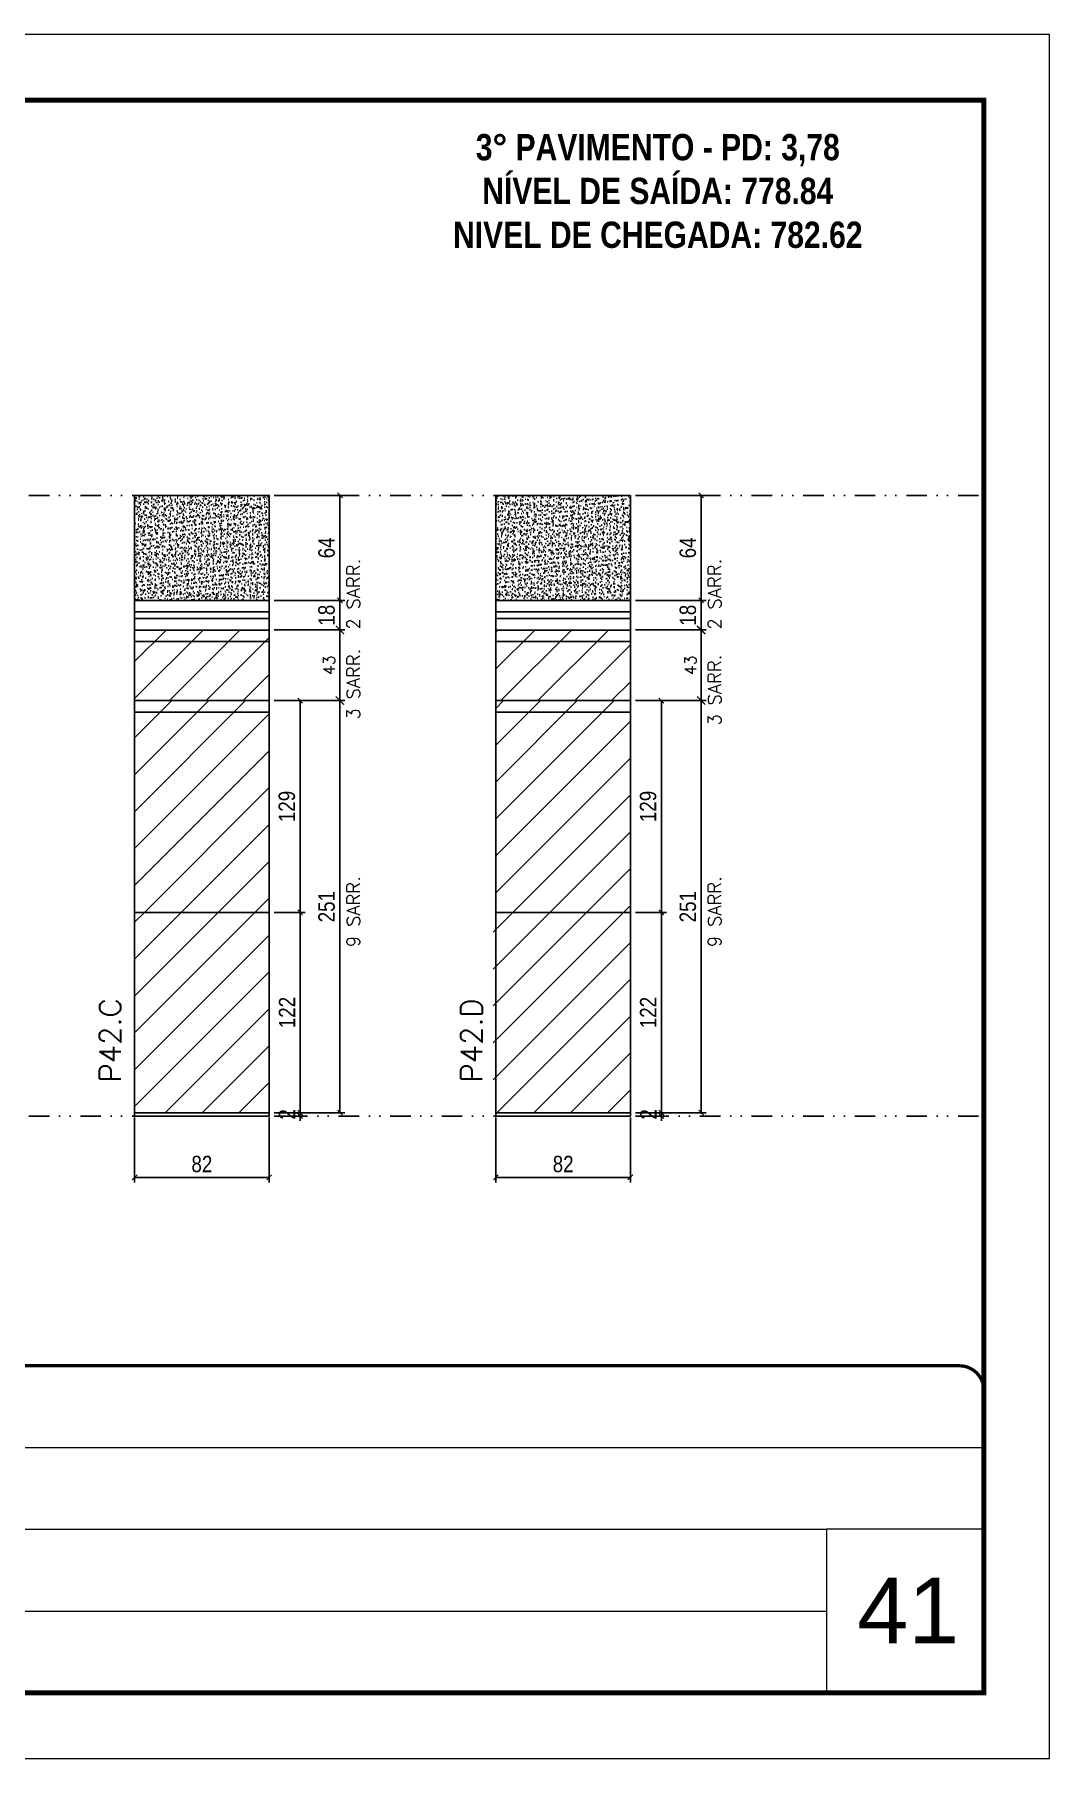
# Model space of a CAD drawing. Extents: x 2949 to 9203, y -16089 to 12527.
# Drawn here: x 3816 to 4434, y -9 to 1041 of the extents above; entities that cross this region are included whole.
import ezdxf

# ---------------------------------------------------------------- set-up
doc = ezdxf.new("R2010")
doc.units = 0
for name, pattern in [('CONTINUO', [0]), ('DASHED', [0.75, 0.5, -0.25]), ('DIVIDE2', [0.625, 0.25, -0.125, 0, -0.125, 0, -0.125])]:
    doc.linetypes.add(name, pattern=pattern)
for name, color, linetype, lineweight in [('CARIMBO', 255, 'Continuous', 9), ('Folhas', 255, 'Continuous', 9), ('Hachura', 251, 'Continuous', 9), ('SARRAFO DE PRESSAO', 251, 'DASHED', 9), ('Texto Seção', 7, 'Continuous', 15)]:
    doc.layers.add(name, color=color, linetype=linetype, lineweight=lineweight)
for name, color, linetype in [('COTA', 241, 'Continuous'), ('NOMENCLATURA', 7, 'Continuous'), ('Nível', 160, 'Continuous'), ('Painéis', 200, 'Continuous'), ('SARR_2.2x7', 40, 'Continuous')]:
    doc.layers.add(name, color=color, linetype=linetype)
doc.styles.add('ARIAL', font='arial.ttf')
doc.styles.add('COTA TECNICA', font='techl___.ttf', dxfattribs={"height": 10})
doc.styles.add('COTA TECNICA-50', font='techl___.ttf', dxfattribs={"height": 10})
doc.styles.add('REGUA-120', font='ROMANS.shx', dxfattribs={"height": 15})
doc.styles.add('ROMANC', font='techb___.ttf', dxfattribs={"height": 2.5})
doc.styles.add('ROMANS', font='romans.shx')
doc.dimstyles.new('COTA PAINEL-50', dxfattribs={"dimtxt": 10, "dimasz": 3, "dimexe": 3, "dimexo": 3, "dimgap": 3, "dimtad": 1, "dimdec": 1, "dimzin": 12, "dimdsep": 46, "dimtxsty": 'COTA TECNICA-50', "dimblk1": 'OBLIQUE', "dimblk2": 'OBLIQUE', "dimsah": 1, "dimcen": 0.9, "dimclrd": 4, "dimclre": 4, "dimclrt": 240, "dimadec": 1, "dimazin": 3, "dimtfac": 1, "dimtdec": 1, "dimtmove": 0, "dimatfit": 3, "dimfxl": 1, "dimtolj": 1, "dimtzin": 12, "dimarcsym": 0})
doc.dimstyles.new('Cota Paínel', dxfattribs={"dimtxt": 7, "dimasz": 5, "dimexe": 3, "dimexo": 3, "dimgap": 3, "dimtad": 1, "dimdec": 1, "dimzin": 12, "dimdsep": 46, "dimtxsty": 'ROMANS', "dimblk": 'ARCHTICK', "dimcen": 0, "dimclrd": 4, "dimclre": 4, "dimclrt": 1, "dimadec": 1, "dimazin": 3, "dimtfac": 1, "dimtdec": 1, "dimtmove": 0, "dimatfit": 3, "dimldrblk": 'OBLIQUE', "dimfxl": 1, "dimtolj": 1, "dimtzin": 12, "dimarcsym": 0})
doc.dimstyles.new('PAINEL', dxfattribs={"dimtxt": 10, "dimasz": 3, "dimexe": 3, "dimexo": 3, "dimgap": 3, "dimtad": 1, "dimdec": 1, "dimzin": 12, "dimdsep": 46, "dimtxsty": 'COTA TECNICA', "dimblk1": 'OBLIQUE', "dimblk2": 'OBLIQUE', "dimsah": 1, "dimcen": 0.9, "dimclrd": 4, "dimclre": 4, "dimclrt": 240, "dimadec": 1, "dimazin": 3, "dimtfac": 1, "dimtdec": 1, "dimtmove": 0, "dimatfit": 3, "dimfxl": 1, "dimtolj": 1, "dimtzin": 12, "dimarcsym": 0})
pattern_1 = [(45, (-129347.96, -30753.496), (-11.2253202, 11.2253202), [])]
pattern_2 = [(50, (-2272.1676, 3456.484), (5.46554, -0.4781726), [0.5715, -6.2865]), (355, (-2272.1676, 3456.484), (-1.0573026, 5.7317054), [0.4572, -5.0292175]), (100.451445, (-2271.712, 3456.4443), (4.4082374, 5.2535326), [0.4857003, -5.3427073]), (46.1842, (-2272.1676, 3458.008), (8.132371, -1.26127), [0.85725, -9.42975]), (96.63556, (-2271.49, 3457.903), (7.122124, 7.422784), [0.728551, -8.014068]), (351.18415, (-2272.1676, 3458.008), (7.122124, 7.422784), [0.685799, -7.543792]), (21, (-2271.4056, 3457.627), (4.5484317, -3.067956), [0.5715, -6.2865]), (326, (-2271.4056, 3457.627), (1.854061, 5.525639), [0.4572, -5.0292]), (71.451445, (-2271.0265, 3457.3715), (6.4024926, 2.457683), [0.4857003, -5.342698]), (37.5, (-2272.1676, 3456.4842), (0.0926581, 2.53665117), [0, -4.96824, 0, -5.1054, 0, -5.04825]), (7.5, (-2272.1676, 3456.4842), (2.0045899, 3.0054172), [0, -2.91084, 0, -4.85394, 0, -1.92405]), (327.5, (-2273.8668, 3456.4842), (4.06771786, -0.1718623), [0, -1.905, 0, -5.9436, 0, -7.8867]), (317.5, (-2274.6288, 3456.4842), (4.4438754, 0.7627947), [0, -2.4765, 0, -3.94716, 0, -5.6007])]
pattern_3 = [(45, (-1598.5, 3445.725), (-11.22532, 11.22532), [])]

# ---------------------------------------------------------------- blocks, each defined once
blk = doc.blocks.new('9999999999')
at = {"color": 30, "linetype": 'CONTINUO'}
for p, q in [((98564.6, 34379.6), (99584, 34379.6)), ((98564.6, 34329.8), (99488, 34329.8)), ((99584, 34329.8), (99488, 34329.8)), ((99488, 34329.8), (99488, 34230.2)), ((98564.6, 34280), (99488, 34280))]:
    blk.add_line(p, q, dxfattribs=at)
at = {"color": 30, "linetype": 'CONTINUO', "const_width": 2}
blk.add_lwpolyline([(99584, 34230.2), (99584, 34414.4, 0.414214), (99569, 34429.4), (98229, 34429.4, 0.414214), (98214, 34414.4), (98214, 34245.2, 0.414214), (98229, 34230.2), (99584, 34230.2)], format="xyb", dxfattribs=at)
at = {"layer": 'Folhas'}
blk.add_lwpolyline([(98139, 34190.2), (99624, 34190.2), (99624, 35240.2), (98139, 35240.2)], close=True, dxfattribs=at)
at = {"layer": 'Folhas', "color": 30, "const_width": 3}
blk.add_lwpolyline([(98214, 34230.2), (99584, 34230.2), (99584, 35200.2), (98214, 35200.2)], close=True, dxfattribs=at)
blk = doc.blocks.new('_Oblique')
at = {"color": 0, "linetype": 'ByBlock', "lineweight": -2}
blk.add_line((-0.5, -0.5), (0.5, 0.5), dxfattribs=at)
blk = doc.blocks.new('*D1346')
at = {"layer": 'COTA', "color": 4, "lineweight": -2, "transparency": 16777216}
for p, q in [((3876.6, 381.3), (3876.6, 341.9)), ((3958.6, 381.3), (3958.6, 341.9)), ((3876.6, 344.9), (3958.6, 344.9))]:
    blk.add_line(p, q, dxfattribs=at)
at = {"layer": 'Defpoints', "color": 0, "transparency": 16777216}
for p in [(3876.6, 384.3), (3958.6, 384.3), (3958.6, 344.9)]:
    blk.add_point(p, dxfattribs=at)
at = {"layer": 'COTA', "color": 4, "lineweight": -2, "transparency": 16777216, "xscale": 3, "yscale": 3, "zscale": 3, "rotation": 180}
blk.add_blockref('_Oblique', (3876.6, 344.9), dxfattribs=at)
at = {"layer": 'COTA', "color": 4, "lineweight": -2, "transparency": 16777216, "xscale": 3, "yscale": 3, "zscale": 3}
blk.add_blockref('_Oblique', (3958.6, 344.9), dxfattribs=at)
at = {"layer": 'COTA', "color": 240, "transparency": 16777216, "insert": (3917.6, 353), "char_height": 10, "attachment_point": 5, "style": 'COTA TECNICA'}
blk.add_mtext('\\A1;82', dxfattribs=at)
blk = doc.blocks.new('*D1347')
at = {"layer": 'COTA', "color": 4, "lineweight": -2, "transparency": 16777216}
for p, q in [((3961.6, 384.3), (3980.5, 384.3)), ((3961.6, 382.3), (3980.5, 382.3)), ((3977.5, 384.3), (3977.5, 387.3)), ((3977.5, 382.3), (3977.5, 384.3)), ((3977.5, 382.3), (3977.5, 379.3))]:
    blk.add_line(p, q, dxfattribs=at)
at = {"layer": 'Defpoints', "color": 0, "transparency": 16777216}
for p in [(3958.6, 384.3), (3958.6, 382.3), (3977.5, 384.3)]:
    blk.add_point(p, dxfattribs=at)
at = {"layer": 'COTA', "color": 4, "lineweight": -2, "transparency": 16777216, "xscale": 3, "yscale": 3, "zscale": 3}
for p, rotation in [((3977.5, 384.3), 270), ((3977.5, 382.3), 90)]:
    blk.add_blockref('_Oblique', p, dxfattribs=dict(at, rotation=rotation))
at = {"layer": 'COTA', "color": 240, "transparency": 16777216, "insert": (3969.5, 383.3), "char_height": 10, "attachment_point": 5, "rotation": 90, "style": 'COTA TECNICA-50'}
blk.add_mtext('\\A1;2', dxfattribs=at)
blk = doc.blocks.new('*D1354')
at = {"layer": 'COTA', "color": 4, "linetype": 'ByBlock', "lineweight": -2, "transparency": 16777216}
for p, q in [((3961.6, 760.3), (4004.7, 760.3)), ((4001.7, 760.3), (4001.7, 696.3)), ((3961.6, 696.3), (4004.7, 696.3))]:
    blk.add_line(p, q, dxfattribs=at)
at = {"layer": 'Defpoints', "color": 0, "linetype": 'ByBlock', "transparency": 16777216}
for p in [(3958.6, 760.3), (3958.6, 696.3), (4001.7, 696.3)]:
    blk.add_point(p, dxfattribs=at)
at = {"layer": 'COTA', "color": 4, "linetype": 'ByBlock', "lineweight": -2, "transparency": 16777216, "xscale": 3, "yscale": 3, "zscale": 3}
for p, rotation in [((4001.7, 760.3), 90), ((4001.7, 696.3), 270)]:
    blk.add_blockref('_Oblique', p, dxfattribs=dict(at, rotation=rotation))
at = {"layer": 'COTA', "color": 240, "linetype": 'ByBlock', "transparency": 16777216, "insert": (3993.6, 728.3), "char_height": 10, "attachment_point": 5, "rotation": 90, "style": 'COTA TECNICA'}
blk.add_mtext('\\A1;64', dxfattribs=at)
blk = doc.blocks.new('*D1355')
at = {"layer": 'COTA', "color": 4, "linetype": 'ByBlock', "lineweight": -2, "transparency": 16777216}
for p, q in [((3961.6, 635.3), (4004.7, 635.3)), ((4001.7, 384.3), (4001.7, 635.3)), ((3961.6, 384.3), (4004.7, 384.3))]:
    blk.add_line(p, q, dxfattribs=at)
at = {"layer": 'Defpoints', "color": 0, "linetype": 'ByBlock', "transparency": 16777216}
for p in [(3958.6, 635.3), (4001.7, 635.3), (3958.6, 384.3)]:
    blk.add_point(p, dxfattribs=at)
at = {"layer": 'COTA', "color": 4, "linetype": 'ByBlock', "lineweight": -2, "transparency": 16777216, "xscale": 3, "yscale": 3, "zscale": 3}
for p, rotation in [((4001.7, 635.3), 90), ((4001.7, 384.3), 270)]:
    blk.add_blockref('_Oblique', p, dxfattribs=dict(at, rotation=rotation))
at = {"layer": 'COTA', "color": 240, "linetype": 'ByBlock', "transparency": 16777216, "insert": (3993.6, 509.8), "char_height": 10, "attachment_point": 5, "rotation": 90, "style": 'COTA TECNICA'}
blk.add_mtext('\\A1;251', dxfattribs=at)
blk = doc.blocks.new('*D1348')
at = {"layer": 'COTA', "color": 4, "lineweight": -2, "transparency": 16777216}
for p, q in [((4096.7, 381.3), (4096.7, 341.9)), ((4178.7, 381.3), (4178.7, 341.9)), ((4096.7, 344.9), (4178.7, 344.9))]:
    blk.add_line(p, q, dxfattribs=at)
at = {"layer": 'Defpoints', "color": 0, "transparency": 16777216}
for p in [(4096.7, 384.3), (4178.7, 384.3), (4178.7, 344.9)]:
    blk.add_point(p, dxfattribs=at)
at = {"layer": 'COTA', "color": 4, "lineweight": -2, "transparency": 16777216, "xscale": 3, "yscale": 3, "zscale": 3, "rotation": 180}
blk.add_blockref('_Oblique', (4096.7, 344.9), dxfattribs=at)
at = {"layer": 'COTA', "color": 4, "lineweight": -2, "transparency": 16777216, "xscale": 3, "yscale": 3, "zscale": 3}
blk.add_blockref('_Oblique', (4178.7, 344.9), dxfattribs=at)
at = {"layer": 'COTA', "color": 240, "transparency": 16777216, "insert": (4137.7, 353), "char_height": 10, "attachment_point": 5, "style": 'COTA TECNICA'}
blk.add_mtext('\\A1;82', dxfattribs=at)
blk = doc.blocks.new('*D1349')
at = {"layer": 'COTA', "color": 4, "lineweight": -2, "transparency": 16777216}
for p, q in [((4181.7, 384.3), (4200.6, 384.3)), ((4181.7, 382.3), (4200.6, 382.3)), ((4197.6, 384.3), (4197.6, 387.3)), ((4197.6, 382.3), (4197.6, 384.3)), ((4197.6, 382.3), (4197.6, 379.3))]:
    blk.add_line(p, q, dxfattribs=at)
at = {"layer": 'Defpoints', "color": 0, "transparency": 16777216}
for p in [(4178.7, 384.3), (4178.7, 382.3), (4197.6, 384.3)]:
    blk.add_point(p, dxfattribs=at)
at = {"layer": 'COTA', "color": 4, "lineweight": -2, "transparency": 16777216, "xscale": 3, "yscale": 3, "zscale": 3}
for p, rotation in [((4197.6, 384.3), 270), ((4197.6, 382.3), 90)]:
    blk.add_blockref('_Oblique', p, dxfattribs=dict(at, rotation=rotation))
at = {"layer": 'COTA', "color": 240, "transparency": 16777216, "insert": (4189.6, 383.3), "char_height": 10, "attachment_point": 5, "rotation": 90, "style": 'COTA TECNICA-50'}
blk.add_mtext('\\A1;2', dxfattribs=at)
blk = doc.blocks.new('*D1356')
at = {"layer": 'COTA', "color": 4, "linetype": 'ByBlock', "lineweight": -2, "transparency": 16777216}
for p, q in [((4181.7, 760.3), (4224.8, 760.3)), ((4221.8, 760.3), (4221.8, 696.3)), ((4181.7, 696.3), (4224.8, 696.3))]:
    blk.add_line(p, q, dxfattribs=at)
at = {"layer": 'Defpoints', "color": 0, "linetype": 'ByBlock', "transparency": 16777216}
for p in [(4178.7, 760.3), (4178.7, 696.3), (4221.8, 696.3)]:
    blk.add_point(p, dxfattribs=at)
at = {"layer": 'COTA', "color": 4, "linetype": 'ByBlock', "lineweight": -2, "transparency": 16777216, "xscale": 3, "yscale": 3, "zscale": 3}
for p, rotation in [((4221.8, 760.3), 90), ((4221.8, 696.3), 270)]:
    blk.add_blockref('_Oblique', p, dxfattribs=dict(at, rotation=rotation))
at = {"layer": 'COTA', "color": 240, "linetype": 'ByBlock', "transparency": 16777216, "insert": (4213.7, 728.3), "char_height": 10, "attachment_point": 5, "rotation": 90, "style": 'COTA TECNICA'}
blk.add_mtext('\\A1;64', dxfattribs=at)
blk = doc.blocks.new('*D1357')
at = {"layer": 'COTA', "color": 4, "linetype": 'ByBlock', "lineweight": -2, "transparency": 16777216}
for p, q in [((4181.7, 635.3), (4224.8, 635.3)), ((4221.8, 384.3), (4221.8, 635.3)), ((4181.7, 384.3), (4224.8, 384.3))]:
    blk.add_line(p, q, dxfattribs=at)
at = {"layer": 'Defpoints', "color": 0, "linetype": 'ByBlock', "transparency": 16777216}
for p in [(4178.7, 635.3), (4221.8, 635.3), (4178.7, 384.3)]:
    blk.add_point(p, dxfattribs=at)
at = {"layer": 'COTA', "color": 4, "linetype": 'ByBlock', "lineweight": -2, "transparency": 16777216, "xscale": 3, "yscale": 3, "zscale": 3}
for p, rotation in [((4221.8, 635.3), 90), ((4221.8, 384.3), 270)]:
    blk.add_blockref('_Oblique', p, dxfattribs=dict(at, rotation=rotation))
at = {"layer": 'COTA', "color": 240, "linetype": 'ByBlock', "transparency": 16777216, "insert": (4213.7, 509.8), "char_height": 10, "attachment_point": 5, "rotation": 90, "style": 'COTA TECNICA'}
blk.add_mtext('\\A1;251', dxfattribs=at)
blk = doc.blocks.new('*D1359')
at = {"layer": 'COTA', "color": 4, "linetype": 'ByBlock', "lineweight": -2, "transparency": 16777216}
for p, q in [((3961.6, 506.3), (3980.5, 506.3)), ((3977.5, 384.3), (3977.5, 506.3)), ((3961.6, 384.3), (3980.5, 384.3))]:
    blk.add_line(p, q, dxfattribs=at)
at = {"layer": 'Defpoints', "color": 0, "linetype": 'ByBlock', "transparency": 16777216}
for p in [(3958.6, 506.3), (3977.5, 506.3), (3958.6, 384.3)]:
    blk.add_point(p, dxfattribs=at)
at = {"layer": 'COTA', "color": 4, "linetype": 'ByBlock', "lineweight": -2, "transparency": 16777216, "xscale": 3, "yscale": 3, "zscale": 3}
for p, rotation in [((3977.5, 506.3), 90), ((3977.5, 384.3), 270)]:
    blk.add_blockref('_Oblique', p, dxfattribs=dict(at, rotation=rotation))
at = {"layer": 'COTA', "color": 240, "linetype": 'ByBlock', "transparency": 16777216, "insert": (3969.5, 445.3), "char_height": 10, "attachment_point": 5, "rotation": 90, "style": 'COTA TECNICA'}
blk.add_mtext('\\A1;122', dxfattribs=at)
blk = doc.blocks.new('*D1360')
at = {"layer": 'COTA', "color": 4, "linetype": 'ByBlock', "lineweight": -2, "transparency": 16777216}
for p, q in [((3961.6, 635.3), (3980.5, 635.3)), ((3977.5, 506.3), (3977.5, 635.3)), ((3961.6, 506.3), (3980.5, 506.3))]:
    blk.add_line(p, q, dxfattribs=at)
at = {"layer": 'Defpoints', "color": 0, "linetype": 'ByBlock', "transparency": 16777216}
for p in [(3958.6, 635.3), (3977.5, 635.3), (3958.6, 506.3)]:
    blk.add_point(p, dxfattribs=at)
at = {"layer": 'COTA', "color": 4, "linetype": 'ByBlock', "lineweight": -2, "transparency": 16777216, "xscale": 3, "yscale": 3, "zscale": 3}
for p, rotation in [((3977.5, 635.3), 90), ((3977.5, 506.3), 270)]:
    blk.add_blockref('_Oblique', p, dxfattribs=dict(at, rotation=rotation))
at = {"layer": 'COTA', "color": 240, "linetype": 'ByBlock', "transparency": 16777216, "insert": (3969.4, 570.8), "char_height": 10, "attachment_point": 5, "rotation": 90, "style": 'COTA TECNICA'}
blk.add_mtext('\\A1;129', dxfattribs=at)
blk = doc.blocks.new('*D1361')
at = {"layer": 'COTA', "color": 4, "linetype": 'ByBlock', "lineweight": -2, "transparency": 16777216}
for p, q in [((3961.6, 506.3), (3980.5, 506.3)), ((3977.5, 384.3), (3977.5, 506.3)), ((3961.6, 384.3), (3980.5, 384.3))]:
    blk.add_line(p, q, dxfattribs=at)
at = {"layer": 'Defpoints', "color": 0, "linetype": 'ByBlock', "transparency": 16777216}
for p in [(3958.6, 506.3), (3977.5, 506.3), (3958.6, 384.3)]:
    blk.add_point(p, dxfattribs=at)
at = {"layer": 'COTA', "color": 4, "linetype": 'ByBlock', "lineweight": -2, "transparency": 16777216, "xscale": 3, "yscale": 3, "zscale": 3}
for p, rotation in [((3977.5, 506.3), 90), ((3977.5, 384.3), 270)]:
    blk.add_blockref('_Oblique', p, dxfattribs=dict(at, rotation=rotation))
at = {"layer": 'COTA', "color": 240, "linetype": 'ByBlock', "transparency": 16777216, "insert": (3969.5, 445.3), "char_height": 10, "attachment_point": 5, "rotation": 90, "style": 'COTA TECNICA'}
blk.add_mtext('\\A1;122', dxfattribs=at)
blk = doc.blocks.new('*D1350')
at = {"layer": 'COTA', "color": 4, "linetype": 'ByBlock', "lineweight": -2, "transparency": 16777216}
for p, q in [((4181.7, 635.3), (4200.6, 635.3)), ((4197.6, 506.3), (4197.6, 635.3)), ((4181.7, 506.3), (4200.6, 506.3))]:
    blk.add_line(p, q, dxfattribs=at)
at = {"layer": 'Defpoints', "color": 0, "linetype": 'ByBlock', "transparency": 16777216}
for p in [(4178.7, 635.3), (4197.6, 635.3), (4178.7, 506.3)]:
    blk.add_point(p, dxfattribs=at)
at = {"layer": 'COTA', "color": 4, "linetype": 'ByBlock', "lineweight": -2, "transparency": 16777216, "xscale": 3, "yscale": 3, "zscale": 3}
for p, rotation in [((4197.6, 635.3), 90), ((4197.6, 506.3), 270)]:
    blk.add_blockref('_Oblique', p, dxfattribs=dict(at, rotation=rotation))
at = {"layer": 'COTA', "color": 240, "linetype": 'ByBlock', "transparency": 16777216, "insert": (4189.5, 570.8), "char_height": 10, "attachment_point": 5, "rotation": 90, "style": 'COTA TECNICA'}
blk.add_mtext('\\A1;129', dxfattribs=at)
blk = doc.blocks.new('*D1351')
at = {"layer": 'COTA', "color": 4, "linetype": 'ByBlock', "lineweight": -2, "transparency": 16777216}
for p, q in [((4181.7, 506.3), (4200.6, 506.3)), ((4197.6, 384.3), (4197.6, 506.3)), ((4181.7, 384.3), (4200.6, 384.3))]:
    blk.add_line(p, q, dxfattribs=at)
at = {"layer": 'Defpoints', "color": 0, "linetype": 'ByBlock', "transparency": 16777216}
for p in [(4178.7, 506.3), (4197.6, 506.3), (4178.7, 384.3)]:
    blk.add_point(p, dxfattribs=at)
at = {"layer": 'COTA', "color": 4, "linetype": 'ByBlock', "lineweight": -2, "transparency": 16777216, "xscale": 3, "yscale": 3, "zscale": 3}
for p, rotation in [((4197.6, 506.3), 90), ((4197.6, 384.3), 270)]:
    blk.add_blockref('_Oblique', p, dxfattribs=dict(at, rotation=rotation))
at = {"layer": 'COTA', "color": 240, "linetype": 'ByBlock', "transparency": 16777216, "insert": (4189.5, 445.3), "char_height": 10, "attachment_point": 5, "rotation": 90, "style": 'COTA TECNICA'}
blk.add_mtext('\\A1;122', dxfattribs=at)
blk = doc.blocks.new('_ArchTick')
at = {"color": 0, "linetype": 'ByBlock', "const_width": 0.15}
blk.add_lwpolyline([(-0.5, -0.5), (0.5, 0.5)], dxfattribs=at)
blk = doc.blocks.new('*D1363')
at = {"layer": 'COTA', "color": 4, "lineweight": -2, "transparency": 16777216}
for p, q in [((4181.7, 678.3), (4224.8, 678.3)), ((4221.8, 635.3), (4221.8, 678.3)), ((4181.7, 635.3), (4224.8, 635.3))]:
    blk.add_line(p, q, dxfattribs=at)
at = {"layer": 'Defpoints', "color": 0, "transparency": 16777216}
for p in [(4178.7, 678.3), (4221.8, 678.3), (4178.7, 635.3)]:
    blk.add_point(p, dxfattribs=at)
at = {"layer": 'COTA', "color": 4, "lineweight": -2, "transparency": 16777216, "xscale": 5, "yscale": 5, "zscale": 5}
for p, rotation in [((4221.8, 678.3), 90), ((4221.8, 635.3), 270)]:
    blk.add_blockref('_ArchTick', p, dxfattribs=dict(at, rotation=rotation))
at = {"layer": 'COTA', "color": 1, "transparency": 16777216, "insert": (4215.3, 656.8), "char_height": 7, "attachment_point": 5, "rotation": 90, "style": 'ROMANS'}
blk.add_mtext('\\A1;43', dxfattribs=at)
blk = doc.blocks.new('*D1364')
at = {"layer": 'COTA', "color": 4, "lineweight": -2, "transparency": 16777216}
for p, q in [((3961.6, 678.3), (4004.7, 678.3)), ((4001.7, 635.3), (4001.7, 678.3)), ((3961.6, 635.3), (4004.7, 635.3))]:
    blk.add_line(p, q, dxfattribs=at)
at = {"layer": 'Defpoints', "color": 0, "transparency": 16777216}
for p in [(3958.6, 678.3), (4001.7, 678.3), (3958.6, 635.3)]:
    blk.add_point(p, dxfattribs=at)
at = {"layer": 'COTA', "color": 4, "lineweight": -2, "transparency": 16777216, "xscale": 5, "yscale": 5, "zscale": 5}
for p, rotation in [((4001.7, 678.3), 90), ((4001.7, 635.3), 270)]:
    blk.add_blockref('_ArchTick', p, dxfattribs=dict(at, rotation=rotation))
at = {"layer": 'COTA', "color": 1, "transparency": 16777216, "insert": (3995.2, 656.8), "char_height": 7, "attachment_point": 5, "rotation": 90, "style": 'ROMANS'}
blk.add_mtext('\\A1;43', dxfattribs=at)
blk = doc.blocks.new('*D2700')
at = {"layer": 'COTA', "color": 4, "lineweight": -2, "transparency": 16777216}
for p, q in [((3961.6, 696.3), (4004.7, 696.3)), ((4001.7, 678.3), (4001.7, 696.3)), ((3961.6, 678.3), (4004.7, 678.3))]:
    blk.add_line(p, q, dxfattribs=at)
at = {"layer": 'Defpoints', "color": 0, "transparency": 16777216}
for p in [(3958.6, 696.3), (4001.7, 696.3), (3958.6, 678.3)]:
    blk.add_point(p, dxfattribs=at)
at = {"layer": 'COTA', "color": 4, "lineweight": -2, "transparency": 16777216, "xscale": 3, "yscale": 3, "zscale": 3}
for p, rotation in [((4001.7, 696.3), 90), ((4001.7, 678.3), 270)]:
    blk.add_blockref('_Oblique', p, dxfattribs=dict(at, rotation=rotation))
at = {"layer": 'COTA', "color": 240, "transparency": 16777216, "insert": (3993.6, 687.3), "char_height": 10, "attachment_point": 5, "rotation": 90, "style": 'COTA TECNICA-50'}
blk.add_mtext('\\A1;18', dxfattribs=at)
blk = doc.blocks.new('*D2701')
at = {"layer": 'COTA', "color": 4, "lineweight": -2, "transparency": 16777216}
for p, q in [((4181.7, 696.3), (4224.8, 696.3)), ((4221.8, 678.3), (4221.8, 696.3)), ((4181.7, 678.3), (4224.8, 678.3))]:
    blk.add_line(p, q, dxfattribs=at)
at = {"layer": 'Defpoints', "color": 0, "transparency": 16777216}
for p in [(4178.7, 696.3), (4221.8, 696.3), (4178.7, 678.3)]:
    blk.add_point(p, dxfattribs=at)
at = {"layer": 'COTA', "color": 4, "lineweight": -2, "transparency": 16777216, "xscale": 3, "yscale": 3, "zscale": 3}
for p, rotation in [((4221.8, 696.3), 90), ((4221.8, 678.3), 270)]:
    blk.add_blockref('_Oblique', p, dxfattribs=dict(at, rotation=rotation))
at = {"layer": 'COTA', "color": 240, "transparency": 16777216, "insert": (4213.7, 687.3), "char_height": 10, "attachment_point": 5, "rotation": 90, "style": 'COTA TECNICA-50'}
blk.add_mtext('\\A1;18', dxfattribs=at)

msp = doc.modelspace()

# ---------------------------------------------------------------- hatches: boundary and pattern name
at = {"layer": 'COTA', "linetype": 'ByBlock'}
h = msp.add_hatch(dxfattribs=at)
h.set_pattern_fill('AR-CONC', color=256, scale=0.03)
h.set_pattern_definition(pattern_2)
h.paths.add_polyline_path([(3958.62, 760.27), (3876.62, 760.27), (3876.62, 696.27), (3958.62, 696.27)])
h = msp.add_hatch(dxfattribs=at)
h.set_pattern_fill('AR-CONC', color=256, scale=0.03)
h.set_pattern_definition(pattern_2)
h.paths.add_polyline_path([(4178.69, 760.27), (4096.69, 760.27), (4096.69, 696.27), (4178.69, 696.27)])
at = {"layer": 'Hachura'}
h = msp.add_hatch(dxfattribs=at)
h.set_pattern_fill('ANSI31', color=256, scale=5)
h.set_pattern_definition(pattern_3)
h.paths.add_polyline_path([(3958.62, 678.27), (3876.62, 678.27), (3876.62, 635.27), (3958.62, 635.27)])
h = msp.add_hatch(dxfattribs=at)
h.set_pattern_fill('ANSI31', color=256, scale=5)
h.set_pattern_definition(pattern_3)
h.paths.add_polyline_path([(4178.69, 635.27), (4178.69, 678.27), (4096.69, 678.27), (4096.69, 635.27)])
at = {"layer": 'Hachura', "linetype": 'ByBlock'}
h = msp.add_hatch(dxfattribs=at)
h.set_pattern_fill('ANSI31', color=256, scale=5)
h.set_pattern_definition(pattern_1)
h.paths.add_polyline_path([(3958.62, 635.27), (3876.62, 635.27), (3876.62, 506.27), (3958.62, 506.27)])
h = msp.add_hatch(dxfattribs=at)
h.set_pattern_fill('ANSI31', color=256, scale=5)
h.set_pattern_definition(pattern_1)
h.paths.add_polyline_path([(4178.69, 635.27), (4096.69, 635.27), (4096.69, 506.27), (4178.69, 506.27)])
h = msp.add_hatch(dxfattribs=at)
h.set_pattern_fill('ANSI31', color=256, scale=5)
h.set_pattern_definition(pattern_1)
h.paths.add_polyline_path([(3958.62, 506.27), (3876.62, 506.27), (3876.62, 384.27), (3958.62, 384.27)])
h = msp.add_hatch(dxfattribs=at)
h.set_pattern_fill('ANSI31', color=256, scale=5)
h.set_pattern_definition(pattern_1)
h.paths.add_polyline_path([(4178.69, 506.27), (4095.05, 506.27), (4095.05, 384.27), (4178.69, 384.27)])

# ---------------------------------------------------------------- linework, layer by layer
at = {"layer": 'COTA', "linetype": 'ByBlock'}
for points in [[(3876.62, 696.27), (3958.62, 696.27), (3958.62, 760.27), (3876.62, 760.27)], [(4096.69, 696.27), (4178.69, 696.27), (4178.69, 760.27), (4096.69, 760.27)]]:
    msp.add_lwpolyline(points, close=True, dxfattribs=at)
at = {"layer": 'Nível', "color": 4, "linetype": 'DIVIDE2', "ltscale": 50}
for p, q in [((3434.78, 760.27), (4394.03, 760.27)), ((3434.78, 382.27), (4394.03, 382.27))]:
    msp.add_line(p, q, dxfattribs=at)
at = {"layer": 'Painéis'}
for p, q in [((3876.62, 696.27), (3958.62, 696.27)), ((3876.62, 678.27), (3876.62, 696.27)), ((3958.62, 696.27), (3958.62, 678.27)), ((4096.69, 696.27), (4178.69, 696.27)), ((4096.69, 678.27), (4096.69, 696.27)), ((4178.69, 696.27), (4178.69, 678.27)), ((3958.62, 678.27), (3876.62, 678.27)), ((3876.62, 635.27), (3958.62, 635.27)), ((3958.62, 635.27), (3876.62, 635.27)), ((3876.62, 635.27), (3876.62, 635.27)), ((3958.62, 635.27), (3958.62, 635.27)), ((3876.62, 506.27), (3958.62, 506.27)), ((4096.69, 506.27), (4178.69, 506.27))]:
    msp.add_line(p, q, dxfattribs=at)
for points in [[(3876.62, 678.27), (3958.62, 678.27), (3958.62, 635.27), (3876.62, 635.27)], [(4096.69, 678.27), (4178.69, 678.27), (4178.69, 635.27), (4096.69, 635.27)], [(3876.62, 384.27), (3958.62, 384.27), (3958.62, 635.27), (3876.62, 635.27)], [(4096.69, 384.27), (4178.69, 384.27), (4178.69, 635.27), (4096.69, 635.27)], [(4096.69, 635.27), (4178.69, 635.27), (4178.69, 635.27), (4096.69, 635.27)], [(3876.62, 384.27), (3958.62, 384.27), (3958.62, 382.27), (3876.62, 382.27)], [(4096.69, 384.27), (4178.69, 384.27), (4178.69, 382.27), (4096.69, 382.27)]]:
    msp.add_lwpolyline(points, close=True, dxfattribs=at)
at = {"layer": 'SARR_2.2x7'}
for p, q in [((3876.62, 689.27), (3958.62, 689.27)), ((3958.62, 685.27), (3876.62, 685.27)), ((4096.69, 689.27), (4178.69, 689.27)), ((4178.69, 685.27), (4096.69, 685.27)), ((3958.62, 671.27), (3876.62, 671.27)), ((4178.69, 671.27), (4096.69, 671.27)), ((3876.62, 628.27), (3958.62, 628.27)), ((4096.69, 628.27), (4178.69, 628.27))]:
    msp.add_line(p, q, dxfattribs=at)

# ---------------------------------------------------------------- block references
at = {"layer": 'SARRAFO DE PRESSAO', "color": 6, "linetype": 'ByBlock'}
msp.add_blockref('9999999999', (-95189.94, -34199.22), dxfattribs=at)

# ---------------------------------------------------------------- texts
at = {"layer": 'CARIMBO', "style": 'ARIAL'}
msp.add_text('41', height=40, dxfattribs=at).set_placement((4316.89, 61.13))
at = {"layer": 'NOMENCLATURA', "color": 2, "insert": (4195.36, 1007.04), "char_height": 16, "attachment_point": 2, "style": 'ROMANC'}
msp.add_mtext_dynamic_manual_height_columns('\\P3° PAVIMENTO - PD: 3,78\\PNÍVEL DE SAÍDA: 778.84\\PNIVEL DE CHEGADA: 782.62', width=300.2766, gutter_width=1, heights=[0], dxfattribs=at)
at = {"layer": 'Texto Seção', "linetype": 'Continuous', "style": 'ROMANS'}
for s, p in [('2 SARR.', (4013.89, 678.51)), ('2 SARR.', (4233.96, 678.51)), ('3 SARR.', (4013.89, 623.74)), ('3 SARR.', (4233.96, 620.11)), ('9 SARR.', (4013.89, 485.18)), ('9 SARR.', (4233.96, 485.18))]:
    msp.add_text(s, height=8, rotation=90, dxfattribs=at).set_placement(p)
at = {"layer": 'Texto Seção', "char_height": 13, "width": 285.3299, "attachment_point": 7, "rotation": 90, "style": 'REGUA-120'}
for s, insert in [('P42.C', (3868.29, 402.73)), ('P42.D', (4088.36, 402.73))]:
    msp.add_mtext(s, dxfattribs=dict(at, insert=insert))

# ---------------------------------------------------------------- dimensions: what is measured, and where the dimension line sits
at = {"layer": 'COTA', "linetype": 'ByBlock'}
for base, p1, p2, picture, middle in [((4001.7, 696.27), (3958.62, 760.27), (3958.62, 696.27), '*D1354', (3993.6, 728.27)), ((4221.78, 696.27), (4178.69, 760.27), (4178.69, 696.27), '*D1356', (4213.67, 728.27)), ((4001.7, 635.27), (3958.62, 384.27), (3958.62, 635.27), '*D1355', (3993.59, 509.77)), ((4221.78, 635.27), (4178.69, 384.27), (4178.69, 635.27), '*D1357', (4213.67, 509.77)), ((3977.53, 506.27), (3958.62, 384.27), (3958.62, 506.27), '*D1359', (3969.47, 445.27)), ((3977.53, 506.27), (3958.62, 384.27), (3958.62, 506.27), '*D1361', (3969.47, 445.27))]:
    dim = msp.add_linear_dim(base=base, p1=p1, p2=p2, angle=90, dimstyle='PAINEL', dxfattribs=at)
    dim.commit()
    dim.dimension.update_dxf_attribs({"geometry": picture, "text_midpoint": middle})
at = {"layer": 'COTA'}
for base, p1, p2, dimstyle, picture, middle in [((4001.7, 696.27), (3958.62, 678.27), (3958.62, 696.27), 'COTA PAINEL-50', '*D2700', (3993.61, 687.27)), ((4221.78, 696.27), (4178.69, 678.27), (4178.69, 696.27), 'COTA PAINEL-50', '*D2701', (4213.68, 687.27)), ((4001.7, 678.27), (3958.62, 635.27), (3958.62, 678.27), 'Cota Paínel', '*D1364', (3995.2, 656.77)), ((4221.78, 678.27), (4178.69, 635.27), (4178.69, 678.27), 'Cota Paínel', '*D1363', (4215.28, 656.77))]:
    dim = msp.add_linear_dim(base=base, p1=p1, p2=p2, angle=90, dimstyle=dimstyle, dxfattribs=at)
    dim.commit()
    dim.dimension.update_dxf_attribs({"geometry": picture, "text_midpoint": middle})
at = {"layer": 'COTA', "linetype": 'ByBlock'}
for base, p1, p2, picture, middle in [((3977.53, 635.27), (3958.62, 506.27), (3958.62, 635.27), '*D1360', (3969.44, 570.77)), ((4197.6, 635.27), (4178.69, 506.27), (4178.69, 635.27), '*D1350', (4189.51, 570.77)), ((4197.6, 506.27), (4178.69, 384.27), (4178.69, 506.27), '*D1351', (4189.54, 445.27))]:
    dim = msp.add_linear_dim(base=base, p1=p1, p2=p2, angle=90, dimstyle='PAINEL', override={"dimtmove": 1}, dxfattribs=at)
    dim.commit()
    dim.dimension.update_dxf_attribs({"geometry": picture, "text_midpoint": middle})
at = {"layer": 'COTA'}
for base, p1, p2, picture, middle in [((3958.62, 344.92), (3876.62, 384.27), (3958.62, 384.27), '*D1346', (3917.62, 353.02)), ((4178.69, 344.92), (4096.69, 384.27), (4178.69, 384.27), '*D1348', (4137.69, 353.02))]:
    dim = msp.add_linear_dim(base=base, p1=p1, p2=p2, dimstyle='PAINEL', override={"dimarcsym": 2}, dxfattribs=at)
    dim.commit()
    dim.dimension.update_dxf_attribs({"geometry": picture, "text_midpoint": middle})
for base, p1, p2, picture, middle in [((3977.53, 384.27), (3958.62, 382.27), (3958.62, 384.27), '*D1347', (3977.53, 383.27)), ((4197.6, 384.27), (4178.69, 382.27), (4178.69, 384.27), '*D1349', (4197.6, 383.27))]:
    dim = msp.add_linear_dim(base=base, p1=p1, p2=p2, angle=90, dimstyle='COTA PAINEL-50', dxfattribs=at)
    dim.commit()
    dim.dimension.update_dxf_attribs({"geometry": picture, "text_midpoint": middle, "dimtype": 160})

doc.saveas('drawing.dxf')
